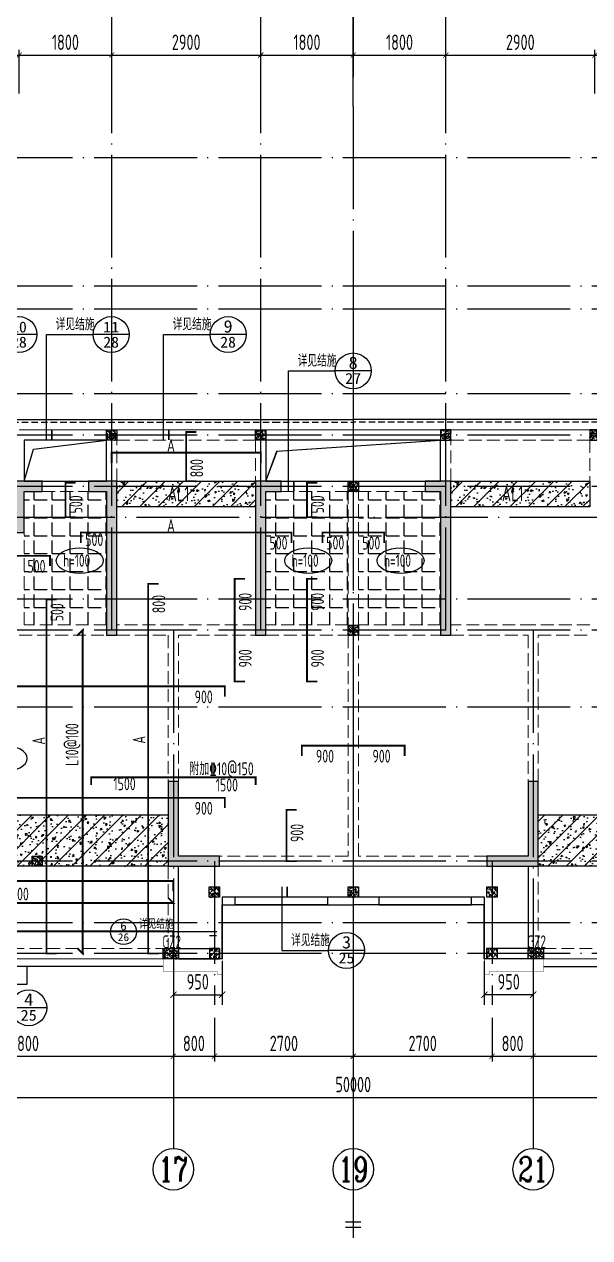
# Model space of a CAD drawing. Extents: x -1058961 to 23600, y -449123 to 2751847.
# Drawn here: x -314002 to -303002, y -58345 to -34710 of the extents above; entities that cross this region are included whole.
import ezdxf
from ezdxf.enums import TextEntityAlignment as Align

# ---------------------------------------------------------------- set-up
doc = ezdxf.new("R2010")
doc.units = 0
doc.header["$LTSCALE"] = 1000
for name, pattern in [('CENTER', [8, 5, -1, 1, -1]), ('DASH', [0.35, 0.25, -0.1]), ('DOTE', [2.42, 2, -0.2, 0.02, -0.2]), ('HIDDEN', [0.375, 0.25, -0.125])]:
    doc.linetypes.add(name, pattern=pattern)
doc.layers.get('0').update_dxf_attribs({"linetype": 'CONTINUOUS'})
doc.layers.get('DEFPOINTS').update_dxf_attribs({"linetype": 'CONTINUOUS'})
for name, color, linetype in [('A-AXIS', 1, 'CONTINUOUS'), ('A-DOTE', 10, 'DOTE'), ('AXIS_NUM', 7, 'CONTINUOUS'), ('BEAM', 4, 'DASH'), ('BEAM_CON', 4, 'CONTINUOUS'), ('DIM_IDEN', 67, 'CONTINUOUS'), ('PUB_TEXT', 2, 'CONTINUOUS'), ('ROOF', 183, 'CONTINUOUS'), ('S-B板填充', 251, 'CONTINUOUS'), ('S-B板标注', 3, 'CONTINUOUS'), ('S-B板边线', 2, 'CONTINUOUS'), ('S-B板配筋', 6, 'CONTINUOUS'), ('S-B板配筋号', 7, 'CONTINUOUS'), ('S-D洞口', 4, 'CONTINUOUS'), ('S-L主梁线', 4, 'DASH'), ('S-Q墙填充', 252, 'CONTINUOUS'), ('S-Q墙实线', 6, 'CONTINUOUS'), ('S-Q墙标注', 3, 'CONTINUOUS'), ('S-Y一般标注', 3, 'CONTINUOUS'), ('S-构造柱', 212, 'CONTINUOUS'), ('S-构造柱编号', 130, 'CONTINUOUS'), ('TEXT', 2, 'CONTINUOUS'), ('THIN', 7, 'CONTINUOUS'), ('看线', 251, 'CONTINUOUS')]:
    doc.layers.add(name, color=color, linetype=linetype)
doc.layers.add('配箍校核', color=34, linetype='CONTINUOUS', plot=False)
doc.styles.add('_TCH_AXIS', font='COMPLEX', dxfattribs={"bigfont": 'GBCBIG'})
doc.styles.add('_TCH_LABEL', font='simhei.ttf')
doc.styles.add('TSSD_Axis', font='complex.shx', dxfattribs={"width": 0.7, "bigfont": 'hztxt.shx'})
doc.styles.add('TSSD_DIMENSION', font='Tssdeng.shx', dxfattribs={"width": 0.7, "bigfont": 'tssdchn.shx'})
doc.styles.add('TSSD_REIN', font='tssdeng.shx', dxfattribs={"width": 0.7, "height": 300, "bigfont": 'tssdchn.shx'})
doc.styles.add('结构文字', font='zstxt.shx', dxfattribs={"width": 0.7, "bigfont": 'zshz.shx'})
doc.dimstyles.new('STRUCK', dxfattribs={"dimtxt": 400, "dimasz": 121, "dimexe": 200, "dimexo": 150, "dimgap": 115, "dimtad": 1, "dimdec": 0, "dimdsep": 46, "dimtxsty": '结构文字', "dimblk": 'ARCHTICK', "dimcen": 400, "dimclrd": 3, "dimclre": 3, "dimclrt": 7, "dimadec": 0, "dimazin": 0, "dimtfac": 1, "dimtdec": 0, "dimtix": 1, "dimtmove": 2, "dimatfit": 3, "dimldrblk": '_DIMX', "dimfxl": 0, "dimtolj": 1, "dimtzin": 0, "dimarcsym": 0})
doc.dimstyles.new('TSSD_100_100', dxfattribs={"dimtxt": 300, "dimasz": 100, "dimexe": 100, "dimexo": 250, "dimgap": 100, "dimtad": 1, "dimdec": 0, "dimzin": 0, "dimdsep": 46, "dimtxsty": 'TSSD_DIMENSION', "dimblk": 'ARCHTICK', "dimcen": 0, "dimdle": 100, "dimclrt": 7, "dimadec": 0, "dimazin": 0, "dimtfac": 1, "dimtdec": 0, "dimtix": 1, "dimtmove": 2, "dimatfit": 3, "dimldrblk": 'ARCHTICK', "dimfxl": 0, "dimtolj": 1, "dimtzin": 0, "dimarcsym": 0})

# ---------------------------------------------------------------- blocks, each defined once
blk = doc.blocks.new('_ArchTick')
at = {"color": 0, "linetype": 'ByBlock', "const_width": 0.15}
blk.add_lwpolyline([(-0.5, -0.5), (0.5, 0.5)], dxfattribs=at)
blk = doc.blocks.new('*D3132')
at = {"layer": 'DEFPOINTS', "color": 0}
for p in [(23100, 22100), (21400, 21100), (23100, 21100)]:
    blk.add_point(p, dxfattribs=at)
at = {"layer": 'S-Y一般标注', "color": 0, "lineweight": -2}
for p, q in [((21300, 22100), (23200, 22100)), ((21400, 21350), (21400, 22200)), ((23100, 21350), (23100, 22200))]:
    blk.add_line(p, q, dxfattribs=at)
at = {"layer": 'S-Y一般标注', "color": 0, "lineweight": -2, "xscale": 100, "yscale": 100, "zscale": 100, "rotation": 180}
blk.add_blockref('_ArchTick', (21400, 22100), dxfattribs=at)
at = {"layer": 'S-Y一般标注', "color": 0, "lineweight": -2, "xscale": 100, "yscale": 100, "zscale": 100}
blk.add_blockref('_ArchTick', (23100, 22100), dxfattribs=at)
at = {"layer": 'S-Y一般标注', "color": 7, "insert": (22250, 22350), "char_height": 300, "attachment_point": 5, "style": 'TSSD_DIMENSION'}
blk.add_mtext('\\A1;1700', dxfattribs=at)
blk = doc.blocks.new('*D3133')
at = {"layer": 'DEFPOINTS', "color": 0}
for p in [(24900, 22100), (23100, 21100), (24900, 21100)]:
    blk.add_point(p, dxfattribs=at)
at = {"layer": 'S-Y一般标注', "color": 0, "lineweight": -2}
for p, q in [((23000, 22100), (25000, 22100)), ((23100, 21350), (23100, 22200)), ((24900, 21350), (24900, 22200))]:
    blk.add_line(p, q, dxfattribs=at)
at = {"layer": 'S-Y一般标注', "color": 0, "lineweight": -2, "xscale": 100, "yscale": 100, "zscale": 100, "rotation": 180}
blk.add_blockref('_ArchTick', (23100, 22100), dxfattribs=at)
at = {"layer": 'S-Y一般标注', "color": 0, "lineweight": -2, "xscale": 100, "yscale": 100, "zscale": 100}
blk.add_blockref('_ArchTick', (24900, 22100), dxfattribs=at)
at = {"layer": 'S-Y一般标注', "color": 7, "insert": (24000, 22350), "char_height": 300, "attachment_point": 5, "style": 'TSSD_DIMENSION'}
blk.add_mtext('\\A1;1800', dxfattribs=at)
blk = doc.blocks.new('*D3134')
at = {"layer": 'DEFPOINTS', "color": 0}
for p in [(27800, 22100), (24900, 21100), (27800, 21100)]:
    blk.add_point(p, dxfattribs=at)
at = {"layer": 'S-Y一般标注', "color": 0, "lineweight": -2}
for p, q in [((24800, 22100), (27900, 22100)), ((24900, 21350), (24900, 22200)), ((27800, 21350), (27800, 22200))]:
    blk.add_line(p, q, dxfattribs=at)
at = {"layer": 'S-Y一般标注', "color": 0, "lineweight": -2, "xscale": 100, "yscale": 100, "zscale": 100, "rotation": 180}
blk.add_blockref('_ArchTick', (24900, 22100), dxfattribs=at)
at = {"layer": 'S-Y一般标注', "color": 0, "lineweight": -2, "xscale": 100, "yscale": 100, "zscale": 100}
blk.add_blockref('_ArchTick', (27800, 22100), dxfattribs=at)
at = {"layer": 'S-Y一般标注', "color": 7, "insert": (26350, 22350), "char_height": 300, "attachment_point": 5, "style": 'TSSD_DIMENSION'}
blk.add_mtext('\\A1;2900', dxfattribs=at)
blk = doc.blocks.new('*D3135')
at = {"layer": 'DEFPOINTS', "color": 0}
for p in [(29600, 22100), (27800, 21100), (29600, 21100)]:
    blk.add_point(p, dxfattribs=at)
at = {"layer": 'S-Y一般标注', "color": 0, "lineweight": -2}
for p, q in [((27700, 22100), (29700, 22100)), ((27800, 21350), (27800, 22200)), ((29600, 21350), (29600, 22200))]:
    blk.add_line(p, q, dxfattribs=at)
at = {"layer": 'S-Y一般标注', "color": 0, "lineweight": -2, "xscale": 100, "yscale": 100, "zscale": 100, "rotation": 180}
blk.add_blockref('_ArchTick', (27800, 22100), dxfattribs=at)
at = {"layer": 'S-Y一般标注', "color": 0, "lineweight": -2, "xscale": 100, "yscale": 100, "zscale": 100}
blk.add_blockref('_ArchTick', (29600, 22100), dxfattribs=at)
at = {"layer": 'S-Y一般标注', "color": 7, "insert": (28700, 22350), "char_height": 300, "attachment_point": 5, "style": 'TSSD_DIMENSION'}
blk.add_mtext('\\A1;1800', dxfattribs=at)
blk = doc.blocks.new('*D3136')
at = {"layer": 'DEFPOINTS', "color": 0}
for p in [(31400, 22100), (29600, 21100), (31400, 21100)]:
    blk.add_point(p, dxfattribs=at)
at = {"layer": 'S-Y一般标注', "color": 0, "lineweight": -2}
for p, q in [((29500, 22100), (31500, 22100)), ((29600, 21350), (29600, 22200)), ((31400, 21350), (31400, 22200))]:
    blk.add_line(p, q, dxfattribs=at)
at = {"layer": 'S-Y一般标注', "color": 0, "lineweight": -2, "xscale": 100, "yscale": 100, "zscale": 100, "rotation": 180}
blk.add_blockref('_ArchTick', (29600, 22100), dxfattribs=at)
at = {"layer": 'S-Y一般标注', "color": 0, "lineweight": -2, "xscale": 100, "yscale": 100, "zscale": 100}
blk.add_blockref('_ArchTick', (31400, 22100), dxfattribs=at)
at = {"layer": 'S-Y一般标注', "color": 7, "insert": (30500, 22350), "char_height": 300, "attachment_point": 5, "style": 'TSSD_DIMENSION'}
blk.add_mtext('\\A1;1800', dxfattribs=at)
blk = doc.blocks.new('*D3137')
at = {"layer": 'DEFPOINTS', "color": 0}
for p in [(34300, 22100), (31400, 21100), (34300, 21100)]:
    blk.add_point(p, dxfattribs=at)
at = {"layer": 'S-Y一般标注', "color": 0, "lineweight": -2}
for p, q in [((31300, 22100), (34400, 22100)), ((31400, 21350), (31400, 22200)), ((34300, 21350), (34300, 22200))]:
    blk.add_line(p, q, dxfattribs=at)
at = {"layer": 'S-Y一般标注', "color": 0, "lineweight": -2, "xscale": 100, "yscale": 100, "zscale": 100, "rotation": 180}
blk.add_blockref('_ArchTick', (31400, 22100), dxfattribs=at)
at = {"layer": 'S-Y一般标注', "color": 0, "lineweight": -2, "xscale": 100, "yscale": 100, "zscale": 100}
blk.add_blockref('_ArchTick', (34300, 22100), dxfattribs=at)
at = {"layer": 'S-Y一般标注', "color": 7, "insert": (32850, 22350), "char_height": 300, "attachment_point": 5, "style": 'TSSD_DIMENSION'}
blk.add_mtext('\\A1;2900', dxfattribs=at)
blk = doc.blocks.new('*D3167')
at = {"layer": 'DEFPOINTS', "color": 0}
for p in [(20300, 3600), (26100, 3600), (26100, 2600)]:
    blk.add_point(p, dxfattribs=at)
at = {"layer": 'S-Y一般标注', "color": 0, "lineweight": -2}
for p, q in [((20300, 3350), (20300, 2500)), ((26100, 3350), (26100, 2500)), ((20200, 2600), (26200, 2600))]:
    blk.add_line(p, q, dxfattribs=at)
at = {"layer": 'S-Y一般标注', "color": 0, "lineweight": -2, "xscale": 100, "yscale": 100, "zscale": 100, "rotation": 180}
blk.add_blockref('_ArchTick', (20300, 2600), dxfattribs=at)
at = {"layer": 'S-Y一般标注', "color": 0, "lineweight": -2, "xscale": 100, "yscale": 100, "zscale": 100}
blk.add_blockref('_ArchTick', (26100, 2600), dxfattribs=at)
at = {"layer": 'S-Y一般标注', "color": 7, "insert": (23200, 2850), "char_height": 300, "attachment_point": 5, "style": 'TSSD_DIMENSION'}
blk.add_mtext('\\A1;5800', dxfattribs=at)
blk = doc.blocks.new('ts_axno')
at = {"color": 0, "linetype": 'ByBlock', "lineweight": -2}
blk.add_circle((0, 0), 0.5, dxfattribs=at)
at = {"color": 0, "linetype": 'ByBlock', "lineweight": -2, "style": 'TSSD_Axis', "width": 0.7}
blk.add_attdef('A', text='', height=0.6, dxfattribs=at).set_placement((0, 0), align=Align.MIDDLE_CENTER)
blk = doc.blocks.new('*D3168')
at = {"layer": 'DEFPOINTS', "color": 0}
for p in [(26100, 3600), (26900, 3600), (26900, 2600)]:
    blk.add_point(p, dxfattribs=at)
at = {"layer": 'S-Y一般标注', "color": 0, "lineweight": -2}
for p, q in [((26100, 3350), (26100, 2500)), ((26900, 3350), (26900, 2500)), ((26000, 2600), (27000, 2600))]:
    blk.add_line(p, q, dxfattribs=at)
at = {"layer": 'S-Y一般标注', "color": 0, "lineweight": -2, "xscale": 100, "yscale": 100, "zscale": 100, "rotation": 180}
blk.add_blockref('_ArchTick', (26100, 2600), dxfattribs=at)
at = {"layer": 'S-Y一般标注', "color": 0, "lineweight": -2, "xscale": 100, "yscale": 100, "zscale": 100}
blk.add_blockref('_ArchTick', (26900, 2600), dxfattribs=at)
at = {"layer": 'S-Y一般标注', "color": 7, "insert": (26500, 2850), "char_height": 300, "attachment_point": 5, "style": 'TSSD_DIMENSION'}
blk.add_mtext('\\A1;800', dxfattribs=at)
blk = doc.blocks.new('*D3169')
at = {"layer": 'DEFPOINTS', "color": 0}
for p in [(26900, 3600), (29600, 3600), (29600, 2600)]:
    blk.add_point(p, dxfattribs=at)
at = {"layer": 'S-Y一般标注', "color": 0, "lineweight": -2}
for p, q in [((26900, 3350), (26900, 2500)), ((29600, 3350), (29600, 2500)), ((26800, 2600), (29700, 2600))]:
    blk.add_line(p, q, dxfattribs=at)
at = {"layer": 'S-Y一般标注', "color": 0, "lineweight": -2, "xscale": 100, "yscale": 100, "zscale": 100, "rotation": 180}
blk.add_blockref('_ArchTick', (26900, 2600), dxfattribs=at)
at = {"layer": 'S-Y一般标注', "color": 0, "lineweight": -2, "xscale": 100, "yscale": 100, "zscale": 100}
blk.add_blockref('_ArchTick', (29600, 2600), dxfattribs=at)
at = {"layer": 'S-Y一般标注', "color": 7, "insert": (28250, 2850), "char_height": 300, "attachment_point": 5, "style": 'TSSD_DIMENSION'}
blk.add_mtext('\\A1;2700', dxfattribs=at)
blk = doc.blocks.new('*D3170')
at = {"layer": 'DEFPOINTS', "color": 0}
for p in [(32300, 3600), (33100, 3600), (33100, 2600)]:
    blk.add_point(p, dxfattribs=at)
at = {"layer": 'S-Y一般标注', "color": 0, "lineweight": -2}
for p, q in [((32300, 3350), (32300, 2500)), ((33100, 3350), (33100, 2500)), ((32200, 2600), (33200, 2600))]:
    blk.add_line(p, q, dxfattribs=at)
at = {"layer": 'S-Y一般标注', "color": 0, "lineweight": -2, "xscale": 100, "yscale": 100, "zscale": 100, "rotation": 180}
blk.add_blockref('_ArchTick', (32300, 2600), dxfattribs=at)
at = {"layer": 'S-Y一般标注', "color": 0, "lineweight": -2, "xscale": 100, "yscale": 100, "zscale": 100}
blk.add_blockref('_ArchTick', (33100, 2600), dxfattribs=at)
at = {"layer": 'S-Y一般标注', "color": 7, "insert": (32700, 2850), "char_height": 300, "attachment_point": 5, "style": 'TSSD_DIMENSION'}
blk.add_mtext('\\A1;800', dxfattribs=at)
blk = doc.blocks.new('*D3171')
at = {"layer": 'DEFPOINTS', "color": 0}
for p in [(33100, 3600), (38900, 3600), (38900, 2600)]:
    blk.add_point(p, dxfattribs=at)
at = {"layer": 'S-Y一般标注', "color": 0, "lineweight": -2}
for p, q in [((33100, 3350), (33100, 2500)), ((38900, 3350), (38900, 2500)), ((33000, 2600), (39000, 2600))]:
    blk.add_line(p, q, dxfattribs=at)
at = {"layer": 'S-Y一般标注', "color": 0, "lineweight": -2, "xscale": 100, "yscale": 100, "zscale": 100, "rotation": 180}
blk.add_blockref('_ArchTick', (33100, 2600), dxfattribs=at)
at = {"layer": 'S-Y一般标注', "color": 0, "lineweight": -2, "xscale": 100, "yscale": 100, "zscale": 100}
blk.add_blockref('_ArchTick', (38900, 2600), dxfattribs=at)
at = {"layer": 'S-Y一般标注', "color": 7, "insert": (36000, 2850), "char_height": 300, "attachment_point": 5, "style": 'TSSD_DIMENSION'}
blk.add_mtext('\\A1;5800', dxfattribs=at)
blk = doc.blocks.new('*D3176')
at = {"layer": 'DEFPOINTS', "color": 0}
for p in [(4600, 3600), (54600, 3600), (54600, 1800)]:
    blk.add_point(p, dxfattribs=at)
at = {"layer": 'S-Y一般标注', "color": 0, "lineweight": -2}
for p, q in [((4600, 3350), (4600, 1700)), ((54600, 3350), (54600, 1700)), ((4500, 1800), (54700, 1800))]:
    blk.add_line(p, q, dxfattribs=at)
at = {"layer": 'S-Y一般标注', "color": 0, "lineweight": -2, "xscale": 100, "yscale": 100, "zscale": 100, "rotation": 180}
blk.add_blockref('_ArchTick', (4600, 1800), dxfattribs=at)
at = {"layer": 'S-Y一般标注', "color": 0, "lineweight": -2, "xscale": 100, "yscale": 100, "zscale": 100}
blk.add_blockref('_ArchTick', (54600, 1800), dxfattribs=at)
at = {"layer": 'S-Y一般标注', "color": 7, "insert": (29600, 2050), "char_height": 300, "attachment_point": 5, "style": 'TSSD_DIMENSION'}
blk.add_mtext('\\A1;50000', dxfattribs=at)
blk = doc.blocks.new('*D3179')
at = {"layer": 'DEFPOINTS', "color": 0}
for p in [(29600, 3600), (32300, 3600), (32300, 2600)]:
    blk.add_point(p, dxfattribs=at)
at = {"layer": 'S-Y一般标注', "color": 0, "lineweight": -2}
for p, q in [((29600, 3350), (29600, 2500)), ((32300, 3350), (32300, 2500)), ((29500, 2600), (32400, 2600))]:
    blk.add_line(p, q, dxfattribs=at)
at = {"layer": 'S-Y一般标注', "color": 0, "lineweight": -2, "xscale": 100, "yscale": 100, "zscale": 100, "rotation": 180}
blk.add_blockref('_ArchTick', (29600, 2600), dxfattribs=at)
at = {"layer": 'S-Y一般标注', "color": 0, "lineweight": -2, "xscale": 100, "yscale": 100, "zscale": 100}
blk.add_blockref('_ArchTick', (32300, 2600), dxfattribs=at)
at = {"layer": 'S-Y一般标注', "color": 7, "insert": (30950, 2850), "char_height": 300, "attachment_point": 5, "style": 'TSSD_DIMENSION'}
blk.add_mtext('\\A1;2700', dxfattribs=at)
blk = doc.blocks.new('20210729.03492876')
at = {"color": 30, "const_width": 8}
for points in [[(22750, 500), (22750, 200), (22650, 200), (22650, 250), (21600, 250), (21600, 500)], [(27850, 500), (27850, 200), (27950, 200), (27950, 250), (29000, 250), (29000, 500)]]:
    blk.add_lwpolyline(points, dxfattribs=at)
at = {"layer": '看线', "color": 201, "linetype": 'HIDDEN', "ltscale": 0.5}
for points in [[(15250, 12900), (15250, 11750), (17350, 11750), (17350, 10950), (23750, 10950), (23750, 10950), (25300, 10950)], [(35350, 12900), (35350, 11750), (33250, 11750), (33250, 10950), (26850, 10950), (26850, 10950), (25300, 10950)]]:
    blk.add_lwpolyline(points, dxfattribs=at)
at = {"layer": '看线', "color": 201}
for points in [[(15300, 12900), (15300, 11800), (17400, 11800), (17400, 11000), (23800, 11000), (23800, 11000), (25300, 11000)], [(35300, 12900), (35300, 11800), (33200, 11800), (33200, 11000), (26800, 11000), (26800, 11000), (25300, 11000)]]:
    blk.add_lwpolyline(points, dxfattribs=at)
at = {"layer": '看线', "color": 202, "ltscale": 0.5}
for points in [[(24800, 1700), (24800, 1550), (23000, 1550), (23000, 1700)], [(25800, 1700), (25800, 1550), (27600, 1550), (27600, 1700)], [(22750, 500), (22750, 1550), (25300, 1550)], [(27850, 500), (27850, 1550), (25300, 1550)], [(18950, 350), (18950, 0), (16950, 0), (16950, 350)], [(21600, 350), (16950, 350)], [(29000, 350), (33650, 350)]]:
    blk.add_lwpolyline(points, dxfattribs=at)
blk = doc.blocks.new('20210729.04150611')
at = {"layer": 'S-B板边线'}
blk.add_lwpolyline([(-3155, -31893), (-4005, -31893), (-4005, -30693), (-9105, -30693), (-9105, -31893), (-9955, -31893), (-9955, -31892)], dxfattribs=at)
blk = doc.blocks.new('20210807.15313138')
at = {"layer": 'S-Q墙填充'}
h = blk.add_hatch(color=252, dxfattribs=at)
h.dxf.hatch_style = 1
h.paths.add_polyline_path([(79416, 66140), (79416, 65140), (79616, 65140), (79616, 65940), (79966, 65940), (79966, 66140)])
h = blk.add_hatch(color=252, dxfattribs=at)
h.dxf.hatch_style = 1
h.paths.add_polyline_path([(81416, 66140), (80866, 66140), (80866, 65940), (81216, 65940), (81216, 63140), (81416, 63140)])
h = blk.add_hatch(color=252, dxfattribs=at)
h.dxf.hatch_style = 1
h.paths.add_polyline_path([(84116, 66140), (84116, 63140), (84316, 63140), (84316, 65940), (84616, 65940), (84616, 66140)])
h = blk.add_hatch(color=252, dxfattribs=at)
h.dxf.hatch_style = 1
h.paths.add_polyline_path([(87916, 66140), (87416, 66140), (87416, 65940), (87716, 65940), (87716, 63140), (87916, 63140)])
h = blk.add_hatch(color=252, dxfattribs=at)
h.dxf.hatch_style = 1
h.paths.add_polyline_path([(82416, 58640), (83316, 58640), (83416, 58640), (83416, 58840), (83316, 58840), (82616, 58840), (82616, 60290), (82416, 60290)])
h = blk.add_hatch(color=252, dxfattribs=at)
h.dxf.hatch_style = 1
h.paths.add_polyline_path([(88716, 58840), (88616, 58840), (88616, 58640), (88716, 58640), (89616, 58640), (89616, 60290), (89416, 60290), (89416, 58840)])
at = {"layer": 'BEAM_CON'}
for p, q in [((82616, 57040), (82616, 58640)), ((89416, 58640), (89416, 57040)), ((82616, 57040), (83416, 57040)), ((83416, 57040), (83416, 56840)), ((88616, 57040), (88616, 56840)), ((89416, 57040), (88616, 57040)), ((82616, 56840), (83416, 56840)), ((89416, 56840), (88616, 56840))]:
    blk.add_line(p, q, dxfattribs=at)
at = {"layer": 'S-D洞口', "color": 5}
for points in [[(79616, 66140), (81216, 66140), (81216, 66940), (79616, 66940), (79616, 66140), (79793, 66762), (81216, 66940)], [(84316, 66140), (87716, 66140), (87716, 66940), (84316, 66940), (84316, 66140), (84532, 66724), (87716, 66940)]]:
    blk.add_lwpolyline(points, dxfattribs=at)
at = {"layer": 'S-L主梁线', "linetype": 'ByBlock', "lineweight": 18}
for p, q in [((81316, 67140), (79516, 67140)), ((84216, 67140), (81316, 67140)), ((87816, 67140), (84216, 67140)), ((90716, 67140), (87816, 67140)), ((79616, 66940), (81216, 66940)), ((79616, 66140), (79616, 66940)), ((81216, 66940), (81216, 66140)), ((84316, 66940), (87716, 66940)), ((84316, 66140), (84316, 66940)), ((87716, 66940), (87716, 66140)), ((80866, 66140), (79966, 66140)), ((86016, 66140), (84616, 66140)), ((87416, 66140), (86016, 66140)), ((83416, 58640), (86016, 58640)), ((86016, 58640), (88616, 58640)), ((76616, 56840), (82616, 56840)), ((89416, 56840), (95416, 56840))]:
    blk.add_line(p, q, dxfattribs=at)
at = {"layer": 'S-L主梁线', "linetype": 'DASH', "lineweight": 18}
for p, q in [((81416, 66940), (84116, 66940)), ((81416, 66140), (81416, 66940)), ((84116, 66940), (84116, 66140)), ((87916, 66940), (90616, 66940)), ((87916, 66140), (87916, 66940)), ((90616, 66940), (90616, 66140)), ((79966, 65940), (80866, 65940)), ((84616, 65940), (85916, 65940)), ((85916, 65940), (85916, 63340)), ((86116, 65940), (87416, 65940)), ((86116, 63340), (86116, 65940)), ((79616, 63340), (79616, 65140)), ((79516, 63140), (81216, 63140)), ((81216, 63340), (79616, 63340)), ((82516, 63340), (81416, 63340)), ((81416, 63140), (82416, 63140)), ((82416, 63140), (82416, 60290)), ((84116, 63340), (82516, 63340)), ((82616, 63140), (84116, 63140)), ((82616, 60290), (82616, 63140)), ((85916, 63340), (84316, 63340)), ((84316, 63140), (85916, 63140)), ((85916, 63140), (85916, 58840)), ((87716, 63340), (86116, 63340)), ((86116, 58840), (86116, 63140)), ((86116, 63140), (87716, 63140)), ((89516, 63340), (87916, 63340)), ((87916, 63140), (89416, 63140)), ((89416, 63140), (89416, 60290)), ((90616, 63340), (89516, 63340)), ((89616, 63140), (90616, 63140)), ((89616, 60290), (89616, 63140)), ((82416, 58640), (82416, 57040)), ((85916, 58840), (83416, 58840)), ((88616, 58840), (86116, 58840)), ((89616, 57040), (89616, 58640)), ((82416, 57040), (76816, 57040)), ((95216, 57040), (89616, 57040))]:
    blk.add_line(p, q, dxfattribs=at)
at = {"layer": 'S-Q墙实线'}
for points in [[(79416, 66140), (79416, 65140), (79616, 65140), (79616, 65940), (79966, 65940), (79966, 66140)], [(81416, 66140), (80866, 66140), (80866, 65940), (81216, 65940), (81216, 63140), (81416, 63140)], [(84116, 66140), (84116, 63140), (84316, 63140), (84316, 65940), (84616, 65940), (84616, 66140)], [(87916, 66140), (87416, 66140), (87416, 65940), (87716, 65940), (87716, 63140), (87916, 63140)], [(82416, 58640), (83316, 58640), (83416, 58640), (83416, 58840), (83316, 58840), (82616, 58840), (82616, 60290), (82416, 60290)], [(88716, 58840), (88616, 58840), (88616, 58640), (88716, 58640), (89616, 58640), (89616, 60290), (89416, 60290), (89416, 58840)]]:
    blk.add_lwpolyline(points, close=True, dxfattribs=at)
blk = doc.blocks.new('20210730.02141516')
at = {"layer": 'S-构造柱'}
h = blk.add_hatch(dxfattribs=at)
h.set_pattern_fill('ARMORED', color=256, scale=15, angle=-90, style=0)
h.set_pattern_definition([(320, (-154189.41, 3278673.45), (-9.4128202, -107.5890274), [11.25, -123.75]), (265, (-154189.41, 3278673.45), (112.82882, 20.8127), [9, -99]), (10.4514, (-154190.19, 3278664.49), (103.4159313, -86.7764073), [9.5610285, -105.1713168]), (316.1842, (-154159.41, 3278673.45), (-24.827852, -160.0861573), [16.875, -185.625]), (6.6356, (-154161.48, 3278660.11), (146.117681, -140.199406), [14.341543, -157.75695]), (261.1842, (-154159.41, 3278673.45), (146.11779, -140.199292), [13.5, -148.5]), (291, (-154166.91, 3278658.45), (-60.3928336, -89.5360578), [11.25, -123.75]), (236, (-154166.91, 3278658.45), (108.7725068, -36.4972998), [9, -99]), (341.4514, (-154171.94, 3278650.99), (48.3795745, -126.0333943), [9.5610285, -105.1713168]), (307.5, (-154189.41, 3278673.454), (49.93407807, -1.8239783), [0, -97.8, 0, -100.5, 0, -99.375]), (277.5, (-154189.41, 3278673.454), (59.1617568, -39.4604306), [0, -57.3, 0, -95.55, 0, -37.875]), (237.5, (-154189.41, 3278706.904), (-3.38323076, -80.07336543), [0, -37.5, 0, -117, 0, -155.25]), (227.5, (-154189.41, 3278721.904), (15.0157473, -87.4779254), [0, -48.75, 0, -77.7, 0, -110.25]), (315, (-154189.41, 3278673.454), (53.0330086, 53.0330086), [])])
h.paths.add_polyline_path([(200, 200), (200, 0), (0, 0), (0, 200)])
blk.add_lwpolyline([(200, 200), (200, 0), (0, 0), (0, 200)], close=True, dxfattribs=at)
blk = doc.blocks.new('20210809.18224761')
at = {"layer": 'S-构造柱'}
h = blk.add_hatch(dxfattribs=at)
h.set_pattern_fill('ARMORED', color=256, scale=15, angle=-90, style=0)
h.set_pattern_definition([(320, (-154189.41, 3278673.45), (-9.4128202, -107.5890274), [11.25, -123.75]), (265, (-154189.41, 3278673.45), (112.82882, 20.8127), [9, -99]), (10.4514, (-154190.19, 3278664.49), (103.4159313, -86.7764073), [9.5610285, -105.1713168]), (316.1842, (-154159.41, 3278673.45), (-24.827852, -160.0861573), [16.875, -185.625]), (6.6356, (-154161.48, 3278660.11), (146.117681, -140.199406), [14.341543, -157.75695]), (261.1842, (-154159.41, 3278673.45), (146.11779, -140.199292), [13.5, -148.5]), (291, (-154166.91, 3278658.45), (-60.3928336, -89.5360578), [11.25, -123.75]), (236, (-154166.91, 3278658.45), (108.7725068, -36.4972998), [9, -99]), (341.4514, (-154171.94, 3278650.99), (48.3795745, -126.0333943), [9.5610285, -105.1713168]), (307.5, (-154189.41, 3278673.454), (49.93407807, -1.8239783), [0, -97.8, 0, -100.5, 0, -99.375]), (277.5, (-154189.41, 3278673.454), (59.1617568, -39.4604306), [0, -57.3, 0, -95.55, 0, -37.875]), (237.5, (-154189.41, 3278706.904), (-3.38323076, -80.07336543), [0, -37.5, 0, -117, 0, -155.25]), (227.5, (-154189.41, 3278721.904), (15.0157473, -87.4779254), [0, -48.75, 0, -77.7, 0, -110.25]), (315, (-154189.41, 3278673.454), (53.0330086, 53.0330086), [])])
h.paths.add_polyline_path([(300, 200), (300, 0), (0, 0), (0, 200)])
blk.add_lwpolyline([(300, 200), (300, 0), (0, 0), (0, 200)], close=True, dxfattribs=at)
blk = doc.blocks.new('20210809.18235135')
at = {"layer": '配箍校核'}
blk.add_blockref('20210809.18224761', (12, 0), dxfattribs=at)
at = {"layer": 'S-构造柱编号', "color": 2, "linetype": 'ByBlock', "style": 'TSSD_REIN', "width": 0.65}
blk.add_text('GZ2', height=250, dxfattribs=at).set_placement((0, 206, 0))
blk = doc.blocks.new('20210809.18285270')
at = {"layer": 'ROOF'}
for p in [(20300, 10100), (23200, 10100), (25000, 9100), (25000, 6300), (18850, 1800), (22299, 1200), (25000, 1200)]:
    blk.add_blockref('20210730.02141516', p, dxfattribs=at)
at = {"layer": 'ROOF', "xscale": -1, "rotation": 4.61764226855621e-08}
for p in [(27000, 10100), (29900, 10100), (22500, 0)]:
    blk.add_blockref('20210730.02141516', p, dxfattribs=at)
at = {"layer": 'ROOF', "rotation": 359.9999999538236}
for p in [(27700, 1200), (27700, 0)]:
    blk.add_blockref('20210730.02141516', p, dxfattribs=at)
at = {"layer": '配箍校核'}
for p in [(21388, 0), (28488, 0)]:
    blk.add_blockref('20210809.18235135', p, dxfattribs=at)
blk = doc.blocks.new('*D2737')
at = {"layer": 'DEFPOINTS', "color": 0}
for p in [(-305052, -52811), (-304102, -52811), (-305052, -53611)]:
    blk.add_point(p, dxfattribs=at)
at = {"layer": 'S-Q墙标注', "color": 3, "lineweight": -2}
for p, q in [((-305052, -52961), (-305052, -53811)), ((-304102, -52961), (-304102, -53811)), ((-304102, -53611), (-305052, -53611))]:
    blk.add_line(p, q, dxfattribs=at)
at = {"layer": 'S-Q墙标注', "color": 3, "lineweight": -2, "xscale": 121, "yscale": 121, "zscale": 121, "rotation": 180}
blk.add_blockref('_ArchTick', (-305052, -53611), dxfattribs=at)
at = {"layer": 'S-Q墙标注', "color": 3, "lineweight": -2, "xscale": 121, "yscale": 121, "zscale": 121}
blk.add_blockref('_ArchTick', (-304102, -53611), dxfattribs=at)
at = {"layer": 'S-Q墙标注', "color": 7, "insert": (-304577, -53361), "char_height": 300, "attachment_point": 5, "style": 'TSSD_REIN'}
blk.add_mtext('\\A1;950', dxfattribs=at)
blk = doc.blocks.new('_DIMX')
blk.add_line((-150, 0), (150, 0))
at = {"const_width": 50}
blk.add_lwpolyline([(-70, -70), (70, 70)], dxfattribs=at)
blk = doc.blocks.new('*D2740')
at = {"layer": 'DEFPOINTS', "color": 0}
for p in [(-311102, -52811), (-310152, -52811), (-310152, -53611)]:
    blk.add_point(p, dxfattribs=at)
at = {"layer": 'S-Q墙标注', "color": 3, "lineweight": -2}
for p, q in [((-311102, -52961), (-311102, -53811)), ((-310152, -52961), (-310152, -53811)), ((-311102, -53611), (-310152, -53611))]:
    blk.add_line(p, q, dxfattribs=at)
at = {"layer": 'S-Q墙标注', "color": 3, "lineweight": -2, "xscale": 121, "yscale": 121, "zscale": 121, "rotation": 180}
blk.add_blockref('_ArchTick', (-311102, -53611), dxfattribs=at)
at = {"layer": 'S-Q墙标注', "color": 3, "lineweight": -2, "xscale": 121, "yscale": 121, "zscale": 121}
blk.add_blockref('_ArchTick', (-310152, -53611), dxfattribs=at)
at = {"layer": 'S-Q墙标注', "color": 7, "insert": (-310627, -53361), "char_height": 300, "attachment_point": 5, "style": 'TSSD_REIN'}
blk.add_mtext('\\A1;950', dxfattribs=at)
blk = doc.blocks.new('20210811.10154474')
at = {"layer": 'DIM_IDEN'}
for p, q in [((19193, 13461), (18493, 13461)), ((19378, 13461), (20287, 13461)), ((19378, 11405), (19378, 13461)), ((20987, 13461), (20287, 13461)), ((21653, 13461), (22562, 13461)), ((21653, 11405), (21653, 13461)), ((23262, 13461), (22562, 13461)), ((24085, 12753), (24994, 12753)), ((24085, 10405), (24085, 12753)), ((25694, 12753), (24994, 12753)), ((23957, 2705), (23957, 1466)), ((21127, 1830), (20627, 1830)), ((22243, 1830), (21127, 1830)), ((22690, 1830), (22243, 1830)), ((23957, 1466), (24866, 1466)), ((25566, 1466), (24866, 1466)), ((19383, 350), (18683, 350))]:
    blk.add_line(p, q, dxfattribs=at)
for points, const_width in [([(19483, 11405), (19483, 11605)], 35), ([(21758, 11405), (21758, 11605)], 35), ([(24190, 10405), (24190, 10605)], 35), ([(24062, 2705), (24062, 2505)], 35), ([(22690, 1755), (22547, 1755)], 25)]:
    blk.add_lwpolyline(points, dxfattribs=dict(at, const_width=const_width))
for centre, radius in [((18843, 13461), 350), ((20637, 13461), 350), ((22912, 13461), 350), ((25344, 12753), 350), ((20877, 1830), 250), ((25216, 1466), 350), ((19033, 350), 350)]:
    blk.add_circle(centre, radius, dxfattribs=at)
at = {"layer": 'PUB_TEXT', "style": '_TCH_LABEL'}
for s, height, width, p, p2 in [('10', 213.8, 0.988889, (18691, 13502), (18995, 13502)), ('9', 242, 1.011364, (22824, 13500), (23000, 13500)), ('11', 210.8, 1.034884, (20480, 13502), (20794, 13502)), ('28', 213.8, 0.988889, (18691, 13207), (18995, 13207)), ('28', 213.8, 0.988889, (20485, 13207), (20789, 13207)), ('28', 213.8, 0.988889, (22760, 13207), (23064, 13207)), ('8', 242, 1.017143, (25256, 12792), (25433, 12792)), ('27', 212.3, 1.011364, (25190, 12500), (25499, 12500)), ('6', 173, 1.011364, (20814, 1858), (20940, 1858)), ('26', 151.4, 1.017143, (20766, 1649), (20987, 1649)), ('3', 242, 1.00565, (25129, 1505), (25304, 1505)), ('25', 211.6, 1.022989, (25061, 1214), (25372, 1214)), ('4', 241, 1.034884, (18943, 389), (19123, 389)), ('25', 211.6, 1.022989, (18877, 98), (19189, 98))]:
    blk.add_text(s, height=height, dxfattribs=dict(at, width=width)).set_placement(p, p2, align=Align.FIT)
at = {"layer": 'PUB_TEXT', "style": '_TCH_AXIS'}
for height, p in [(236.3, (19557, 13545)), (236.3, (21833, 13545)), (236.3, (24265, 12836)), (168.8, (21177, 1889)), (236.3, (24137, 1549))]:
    blk.add_text('详见结施', height=height, dxfattribs=at).set_placement(p)
blk = doc.blocks.new('20210726.16350016')
at = {"layer": 'A-AXIS'}
for p, q in [((24900, 21100), (24900, 23900)), ((27800, 21100), (27800, 23900)), ((29600, 21100), (29600, 23900)), ((31400, 21100), (31400, 23900)), ((26100, 3600), (26100, 800)), ((29600, 3600), (29600, 800)), ((33100, 3600), (33100, 800))]:
    blk.add_line(p, q, dxfattribs=at)
at = {"layer": 'A-DOTE'}
for p, q in [((24900, 10900), (24900, 21100)), ((27800, 10900), (27800, 21100)), ((29600, 21100), (29600, 3600)), ((31400, 10900), (31400, 21100)), ((55600, 20100), (3600, 20100)), ((55600, 17600), (3600, 17600)), ((55600, 17150), (3600, 17150)), ((55600, 15500), (3600, 15500)), ((55600, 14700), (3600, 14700)), ((55600, 13700), (3600, 13700)), ((3600, 13100.3), (55600, 13100.3)), ((55600, 11500), (3600, 11500)), ((55600, 10900), (3600, 10900)), ((26100, 10900), (26100, 3600)), ((33100, 10900), (33100, 3600)), ((55600, 9400), (3600, 9400)), ((55600, 6400), (3600, 6400)), ((26900, 6400), (26900, 3600)), ((32300, 6400), (32300, 3600)), ((55600, 5200), (3600, 5200)), ((55600, 4600), (3600, 4600))]:
    blk.add_line(p, q, dxfattribs=at)
at = {"layer": 'A-AXIS'}
ref = blk.add_blockref('ts_axno', (26100, 400), dxfattribs=dict(at, xscale=-800, yscale=800, zscale=800, rotation=180))
ref.add_attrib('10', '17', dxfattribs={"layer": 'AXIS_NUM', "height": 480, "style": 'TSSD_Axis', "width": 0.7}).set_placement((26100, 400), align=Align.MIDDLE_CENTER)
ref = blk.add_blockref('ts_axno', (29600, 400), dxfattribs=dict(at, xscale=-800, yscale=800, zscale=800, rotation=180))
ref.add_attrib('13', '19', dxfattribs={"layer": 'AXIS_NUM', "height": 480, "style": 'TSSD_Axis', "width": 0.7}).set_placement((29600, 400), align=Align.MIDDLE_CENTER)
ref = blk.add_blockref('ts_axno', (33100, 400), dxfattribs=dict(at, xscale=-800, yscale=800, zscale=800, rotation=180))
ref.add_attrib('13', '21', dxfattribs={"layer": 'AXIS_NUM', "height": 480, "style": 'TSSD_Axis', "width": 0.7}).set_placement((33100, 400), align=Align.MIDDLE_CENTER)
at = {"layer": 'S-Y一般标注'}
for base, p1, p2, picture, middle in [((23100, 22100), (21400, 21100), (23100, 21100), '*D3132', (22250, 22350)), ((24900, 22100), (23100, 21100), (24900, 21100), '*D3133', (24000, 22350)), ((27800, 22100), (24900, 21100), (27800, 21100), '*D3134', (26350, 22350)), ((29600, 22100), (27800, 21100), (29600, 21100), '*D3135', (28700, 22350)), ((31400, 22100), (29600, 21100), (31400, 21100), '*D3136', (30500, 22350)), ((34300, 22100), (31400, 21100), (34300, 21100), '*D3137', (32850, 22350)), ((54600, 1800), (4600, 3600), (54600, 3600), '*D3176', (29600, 2050)), ((26100, 2600), (20300, 3600), (26100, 3600), '*D3167', (23200, 2850)), ((26900, 2600), (26100, 3600), (26900, 3600), '*D3168', (26500, 2850)), ((29600, 2600), (26900, 3600), (29600, 3600), '*D3169', (28250, 2850)), ((32300, 2600), (29600, 3600), (32300, 3600), '*D3179', (30950, 2850)), ((33100, 2600), (32300, 3600), (33100, 3600), '*D3170', (32700, 2850)), ((38900, 2600.1), (33100, 3600), (38900, 3600.1), '*D3171', (36000, 2850.1))]:
    dim = blk.add_linear_dim(base=base, p1=p1, p2=p2, dimstyle='TSSD_100_100', dxfattribs=at)
    dim.commit()
    dim.dimension.update_dxf_attribs({"geometry": picture, "text_midpoint": middle})

msp = doc.modelspace()

# ---------------------------------------------------------------- hatches: boundary and pattern name
at = {"layer": 'BEAM', "linetype": 'ByBlock'}
h = msp.add_hatch(dxfattribs=at)
h.set_pattern_fill('ARMORED', color=252, scale=50, angle=180, style=0)
h.set_pattern_definition([(230, (-529973.16, 1870310.57), (-358.63009, 31.376067), [37.5, -412.5]), (175, (-529973.16, 1870310.57), (69.37567, -376.09607), [30, -330]), (280.4514, (-530003.05, 1870313.18), (-289.25469, -344.71977), [31.870095, -350.571056]), (226.1842, (-529973.16, 1870210.57), (-533.62052, 82.75951), [56.25, -618.75]), (276.6356, (-530017.63, 1870217.46), (-467.33135, -487.05894), [47.80514, -525.8565]), (171.1842, (-529973.16, 1870210.57), (-467.33097, -487.0593), [45, -495]), (201, (-530023.16, 1870235.57), (-298.453526, 201.309445), [37.5, -412.5]), (146, (-530023.16, 1870235.57), (-121.657666, -362.57502), [30, -330]), (251.4514, (-530048.03, 1870252.34), (-420.111314, -161.26525), [31.870095, -350.571056]), (217.5, (-529973.16, 1870310.57), (-6.079928, -166.446927), [0, -326, 0, -335, 0, -331.25]), (187.5, (-529973.16, 1870310.57), (-131.534769, -197.205856), [0, -191, 0, -318.5, 0, -126.25]), (147.5, (-529861.66, 1870310.57), (-266.911218, 11.277436), [0, -125, 0, -390, 0, -517.5]), (137.5, (-529811.66, 1870310.57), (-291.593085, -50.05249), [0, -162.5, 0, -259, 0, -367.5]), (225, (-529973.16, 1870310.57), (176.776695, -176.776695), [])])
h.paths.add_polyline_path([(-309502.03, -44110.74), (-312202.03, -44110.74), (-312202.03, -43610.74), (-309502.03, -43610.74)])
h = msp.add_hatch(dxfattribs=at)
h.set_pattern_fill('ARMORED', color=252, scale=50, angle=180, style=0)
h.set_pattern_definition([(230, (-523473.15, 1870310.57), (-358.63009, 31.376067), [37.5, -412.5]), (175, (-523473.15, 1870310.57), (69.37567, -376.09607), [30, -330]), (280.4514, (-523503.04, 1870313.18), (-289.25469, -344.71977), [31.870095, -350.571056]), (226.1842, (-523473.15, 1870210.57), (-533.62052, 82.75951), [56.25, -618.75]), (276.6356, (-523517.6, 1870217.46), (-467.33135, -487.05894), [47.80514, -525.8565]), (171.1842, (-523473.15, 1870210.57), (-467.33097, -487.0593), [45, -495]), (201, (-523523.15, 1870235.57), (-298.453526, 201.309445), [37.5, -412.5]), (146, (-523523.15, 1870235.57), (-121.657666, -362.57502), [30, -330]), (251.4514, (-523548.02, 1870252.34), (-420.111314, -161.26525), [31.870095, -350.571056]), (217.5, (-523473.15, 1870310.57), (-6.079928, -166.446927), [0, -326, 0, -335, 0, -331.25]), (187.5, (-523473.15, 1870310.57), (-131.534769, -197.205856), [0, -191, 0, -318.5, 0, -126.25]), (147.5, (-523361.65, 1870310.57), (-266.911218, 11.277436), [0, -125, 0, -390, 0, -517.5]), (137.5, (-523311.65, 1870310.57), (-291.593085, -50.05249), [0, -162.5, 0, -259, 0, -367.5]), (225, (-523473.15, 1870310.57), (176.776695, -176.776695), [])])
h.paths.add_polyline_path([(-303002.02, -44110.74), (-305702.02, -44110.74), (-305702.02, -43610.74), (-303002.02, -43610.74)])
h = msp.add_hatch(dxfattribs=at)
h.set_pattern_fill('ARMORED', color=252, scale=50, angle=180, style=0)
h.set_pattern_definition([(230, (-534473.2, 1863310.58), (-358.63009, 31.376067), [37.5, -412.5]), (175, (-534473.2, 1863310.58), (69.37567, -376.09607), [30, -330]), (280.4514, (-534503.08, 1863313.2), (-289.25469, -344.71977), [31.870095, -350.571056]), (226.1842, (-534473.2, 1863210.58), (-533.62052, 82.75951), [56.25, -618.75]), (276.6356, (-534517.66, 1863217.47), (-467.33135, -487.05894), [47.80514, -525.8565]), (171.1842, (-534473.2, 1863210.6), (-467.33097, -487.0593), [45, -495]), (201, (-534523.2, 1863235.58), (-298.453526, 201.309445), [37.5, -412.5]), (146, (-534523.2, 1863235.58), (-121.657666, -362.57502), [30, -330]), (251.4514, (-534548.06, 1863252.35), (-420.111314, -161.26525), [31.870095, -350.571056]), (217.5, (-534473.19, 1863310.58), (-6.079928, -166.446927), [0, -326, 0, -335, 0, -331.25]), (187.5, (-534473.19, 1863310.58), (-131.534769, -197.205856), [0, -191, 0, -318.5, 0, -126.25]), (147.5, (-534361.69, 1863310.58), (-266.911218, 11.277436), [0, -125, 0, -390, 0, -517.5]), (137.5, (-534311.7, 1863310.58), (-291.593085, -50.05249), [0, -162.5, 0, -259, 0, -367.5]), (225, (-534473.2, 1863310.58), (176.776695, -176.776695), [])])
h.paths.add_polyline_path([(-311202.06, -51110.73), (-316802.06, -51110.73), (-316802.06, -50110.73), (-311202.06, -50110.73)])
h = msp.add_hatch(dxfattribs=at)
h.set_pattern_fill('ARMORED', color=252, scale=50, angle=180, style=0)
h.set_pattern_definition([(230, (-521673.14, 1863310.58), (-358.63009, 31.376067), [37.5, -412.5]), (175, (-521673.14, 1863310.58), (69.37567, -376.09607), [30, -330]), (280.4514, (-521703.03, 1863313.2), (-289.25469, -344.71977), [31.870095, -350.571056]), (226.1842, (-521673.14, 1863210.58), (-533.62052, 82.75951), [56.25, -618.75]), (276.6356, (-521717.6, 1863217.47), (-467.33135, -487.05894), [47.80514, -525.8565]), (171.1842, (-521673.14, 1863210.6), (-467.33097, -487.0593), [45, -495]), (201, (-521723.14, 1863235.58), (-298.453526, 201.309445), [37.5, -412.5]), (146, (-521723.14, 1863235.58), (-121.657666, -362.57502), [30, -330]), (251.4514, (-521748, 1863252.35), (-420.111314, -161.26525), [31.870095, -350.571056]), (217.5, (-521673.14, 1863310.58), (-6.079928, -166.446927), [0, -326, 0, -335, 0, -331.25]), (187.5, (-521673.14, 1863310.58), (-131.534769, -197.205856), [0, -191, 0, -318.5, 0, -126.25]), (147.5, (-521561.64, 1863310.58), (-266.911218, 11.277436), [0, -125, 0, -390, 0, -517.5]), (137.5, (-521511.64, 1863310.58), (-291.593085, -50.05249), [0, -162.5, 0, -259, 0, -367.5]), (225, (-521673.14, 1863310.58), (176.776695, -176.776695), [])])
h.paths.add_polyline_path([(-298402.01, -51110.73), (-304002.01, -51110.73), (-304002.01, -50110.73), (-298402.01, -50110.73)])
at = {"layer": 'S-B板填充'}
h = msp.add_hatch(dxfattribs=at)
h.set_pattern_fill('ANGLE', color=252, scale=50, style=0)
h.set_pattern_definition([(0, (-216368.1, -192054.6), (0, 349.25), [254, -95.25]), (90, (-216368.1, -192054.6), (-349.25, 2e-14), [254, -95.25])])
h.paths.add_polyline_path([(-314002.04, -43810.73), (-312402.03, -43810.73), (-312402.03, -46410.72), (-314002.04, -46410.72)])
h = msp.add_hatch(dxfattribs=at)
h.set_pattern_fill('ANGLE', color=252, scale=50, style=0)
h.set_pattern_definition([(0, (-211668.1, -192054.6), (0, 349.25), [254, -95.25]), (90, (-211668.1, -192054.6), (-349.25, 2e-14), [254, -95.25])])
h.paths.add_polyline_path([(-309302.05, -43810.73), (-307702.03, -43810.73), (-307702.03, -46410.72), (-309302.05, -46410.72)])
h = msp.add_hatch(dxfattribs=at)
h.set_pattern_fill('ANGLE', color=252, scale=50, style=0)
h.set_pattern_definition([(0, (-209868.08, -192054.6), (0, 349.25), [254, -95.25]), (90, (-209868.08, -192054.6), (-349.25, 2e-14), [254, -95.25])])
h.paths.add_polyline_path([(-307502.02, -43810.73), (-305902.01, -43810.73), (-305902.01, -46410.72), (-307502.02, -46410.72)])

# ---------------------------------------------------------------- linework, layer by layer
at = {"layer": 'BEAM', "linetype": 'ByBlock'}
for points in [[(-309502.03, -44110.74), (-312202.03, -44110.74), (-312202.03, -43610.74), (-309502.03, -43610.74)], [(-303002.02, -44110.74), (-305702.02, -44110.74), (-305702.02, -43610.74), (-303002.02, -43610.74)], [(-311202.06, -51110.73), (-316802.06, -51110.73), (-316802.06, -50110.73), (-311202.06, -50110.73)], [(-298402.01, -51110.73), (-304002.01, -51110.73), (-304002.01, -50110.73), (-298402.01, -50110.73)]]:
    msp.add_lwpolyline(points, close=True, dxfattribs=at)
at = {"layer": 'S-B板标注'}
for centre in [(-312922.16, -45157.65), (-308478.9, -45157.65), (-306680.95, -45157.65)]:
    msp.add_ellipse(centre, major_axis=(-457.33, 0), ratio=0.54724159, dxfattribs=at)
at = {"layer": 'S-B板标注', "extrusion": (0, 0, -1)}
msp.add_ellipse((-314401.93, -49008.5), major_axis=(457.33, -0.02), ratio=0.54724159, dxfattribs=at)
at = {"layer": 'S-B板配筋', "lineweight": 35, "const_width": 35}
for points in [[(-310652.03, -43610.73), (-310852.03, -43610.73), (-310852.03, -42650.73), (-310652.03, -42650.73)], [(-312302.02, -43253.9), (-312302.02, -43053.9), (-309402.02, -43053.9), (-309402.02, -43253.9)], [(-313002.03, -44310.73), (-313202.03, -44310.73), (-313202.03, -43640.73), (-313002.03, -43640.73)], [(-308302.03, -44310.73), (-308502.03, -44310.73), (-308502.03, -43640.73), (-308302.03, -43640.73)], [(-312902.03, -44810.73), (-312902.03, -44610.73), (-308802.03, -44610.73), (-308802.03, -44810.73)], [(-308202.03, -44810.73), (-308202.03, -44610.73), (-307002.03, -44610.73), (-307002.03, -44810.73)], [(-307002.01, -44810.73), (-307002.01, -44610.73), (-308202.01, -44610.73), (-308202.01, -44810.73)], [(-317502.03, -45263.07), (-317502.03, -45063.07), (-313502.02, -45063.07), (-313502.02, -45263.07)], [(-311390.86, -52810.56), (-311590.86, -52810.56), (-311590.86, -45610.72), (-311390.86, -45610.72)], [(-309708.9, -47510.72), (-309908.9, -47510.72), (-309908.9, -45510.72), (-309708.9, -45510.72)], [(-308302.03, -47510.72), (-308502.03, -47510.72), (-308502.03, -45510.72), (-308302.03, -45510.72)], [(-313370.72, -52810.56), (-313570.72, -52810.56), (-313570.72, -45910.72), (-313370.72, -45910.72)], [(-312972.03, -52704.5), (-312865.97, -52810.56), (-312865.97, -46510.72), (-312972.03, -46616.79)], [(-317502.03, -47805.77), (-317502.03, -47605.77), (-310102.03, -47605.77), (-310102.03, -47805.77)], [(-308602.03, -48960.72), (-308602.03, -48760.72), (-306602.03, -48760.72), (-306602.03, -48960.72)], [(-312701.95, -49526.7), (-312701.95, -49376.7), (-309501.95, -49376.7), (-309501.95, -49526.7)], [(-317802.03, -49975.51), (-317802.03, -49775.51), (-310102.03, -49775.51), (-310102.03, -49975.51)], [(-308702.03, -51010.73), (-308902.03, -51010.73), (-308902.03, -50010.73), (-308702.03, -50010.73)], [(-317802.03, -51596.25), (-317802.03, -51396.25), (-311102.02, -51396.25), (-311102.02, -51596.25)], [(-316795.97, -51718.6), (-316902.03, -51824.66), (-311102.03, -51824.66), (-311208.1, -51718.6)], [(-316901.99, -52578.31), (-316901.99, -52378.31), (-311101.97, -52378.4), (-311101.97, -52578.4)]]:
    msp.add_lwpolyline(points, dxfattribs=at)
at = {"layer": 'S-D洞口', "color": 5}
for points in [[(-314002.02, -43610.73), (-312402.02, -43610.73), (-312402.02, -42810.73), (-314002.02, -42810.73), (-314002.02, -43610.73), (-313824.24, -42988.5), (-312402.02, -42810.73)], [(-309302.03, -43610.73), (-305902.01, -43610.73), (-305902.01, -42810.73), (-309302.03, -42810.73), (-309302.03, -43610.73), (-309086.16, -43026.6), (-305902.01, -42810.73)]]:
    msp.add_lwpolyline(points, dxfattribs=at)
at = {"layer": 'THIN', "linetype": 'CENTER'}
msp.add_line((-307602.02, -30740.88), (-307602.02, -58344.87), dxfattribs=at)
at = {"layer": 'THIN'}
for p, q in [((-307452.02, -58044.87), (-307752.02, -58044.87)), ((-307452.02, -58144.87), (-307752.02, -58144.87))]:
    msp.add_line(p, q, dxfattribs=at)

# ---------------------------------------------------------------- block references
msp.add_blockref('20210729.03492876', (-332902.02, -53410.73))
at = {"layer": 'A-DOTE'}
msp.add_blockref('20210726.16350016', (-337202.02, -57410.77), dxfattribs=at)
at = {"layer": 'PUB_TEXT'}
msp.add_blockref('20210811.10154474', (-332949.1, -54215.35), dxfattribs=at)
at = {"layer": 'S-B板边线'}
msp.add_blockref('20210729.04150611', (-301046.67, -21018.19), dxfattribs=at)
at = {"layer": 'S-Q墙填充'}
msp.add_blockref('20210807.15313138', (-393617.66, -109750.27), dxfattribs=at)
at = {"layer": '配箍校核'}
msp.add_blockref('20210809.18285270', (-332702.04, -52910.89), dxfattribs=at)

# ---------------------------------------------------------------- texts
at = {"layer": 'S-B板标注', "color": 7, "style": 'TSSD_REIN', "width": 0.7}
for p in [(-313246.85, -45275.79), (-308803.59, -45275.79), (-307005.64, -45275.79)]:
    msp.add_text('h=100', height=240, dxfattribs=at).set_placement(p)
at = {"layer": 'S-B板配筋号', "color": 1, "style": 'TSSD_REIN', "width": 0.7}
for s, p in [('A', (-311223.89, -43034.33)), ('A', (-311223.89, -44597.04)), ('附加%%13210@150', (-310788.9, -49336.14)), ('%%13210@100', (-314772.62, -51776.32))]:
    msp.add_text(s, height=250, dxfattribs=at).set_placement(p)
at = {"layer": 'S-B板配筋号', "style": 'TSSD_REIN', "width": 0.7}
for s, p in [('800', (-310772.03, -43356.53)), ('500', (-313122.03, -44060.73)), ('500', (-308422.03, -44060.73)), ('800', (-311510.86, -46002.88)), ('900', (-309828.9, -45960.72)), ('900', (-308422.03, -45960.72)), ('500', (-313490.72, -46162.45)), ('900', (-309828.9, -47060.72)), ('900', (-308422.03, -47060.72)), ('900', (-308822.03, -50460.73))]:
    msp.add_text(s, height=250, rotation=449.999992, dxfattribs=at).set_placement(p, align=Align.TOP_CENTER)
for s, p in [('500', (-312640.7, -44623.62)), ('500', (-309056.93, -44690.73)), ('500', (-307952.03, -44690.73)), ('500', (-307952.01, -44690.73)), ('500', (-307252.03, -44690.73)), ('500', (-307252.01, -44690.73)), ('500', (-313765.2, -45143.07)), ('900', (-310511.89, -47685.77)), ('900', (-308152.03, -48840.72)), ('900', (-307052.03, -48840.72)), ('1500', (-312051.61, -49379.73)), ('1500', (-310061.64, -49402.03)), ('900', (-310511.89, -49855.51))]:
    msp.add_text(s, height=250, dxfattribs=at).set_placement(p, align=Align.TOP_CENTER)
at = {"layer": 'S-B板配筋号', "color": 1, "style": 'TSSD_REIN', "width": 0.7}
for s, p in [('L10@100', (-312948.55, -49153.36)), ('A', (-311645.22, -48721.7))]:
    msp.add_text(s, height=250, rotation=449.999992, dxfattribs=at).set_placement(p)
at = {"layer": 'S-B板配筋号', "style": 'TSSD_REIN', "width": 0.7}
msp.add_text('A', height=250, rotation=449.999992, dxfattribs=at).set_placement((-313598.46, -48740.61))
at = {"layer": 'TEXT', "color": 1, "style": 'TSSD_REIN', "width": 0.7}
for p in [(-310787.37, -44001.35, 0), (-304287.36, -44001.35, 0)]:
    msp.add_text('AL1', height=300, dxfattribs=at).set_placement(p, align=Align.RIGHT)

# ---------------------------------------------------------------- dimensions: what is measured, and where the dimension line sits
at = {"layer": 'S-Q墙标注'}
dim = msp.add_linear_dim(base=(-310152.04, -53610.73), p1=(-311102.02, -52810.73), p2=(-310152.04, -52810.73), dimstyle='STRUCK', override={"dimtxt": 300, "dimgap": 100, "dimtxsty": 'TSSD_REIN'}, dxfattribs=at)
dim.commit()
dim.dimension.update_dxf_attribs({"geometry": '*D2740', "text_midpoint": (-310627.03, -53360.73)})
dim = msp.add_linear_dim(base=(-305052.04, -53610.73), p1=(-304102.02, -52810.73), p2=(-305052.04, -52810.73), angle=180, dimstyle='STRUCK', override={"dimtxt": 300, "dimgap": 100, "dimtxsty": 'TSSD_REIN'}, dxfattribs=at)
dim.commit()
dim.dimension.update_dxf_attribs({"geometry": '*D2737', "text_midpoint": (-304577.03, -53360.73)})

doc.saveas('drawing.dxf')
